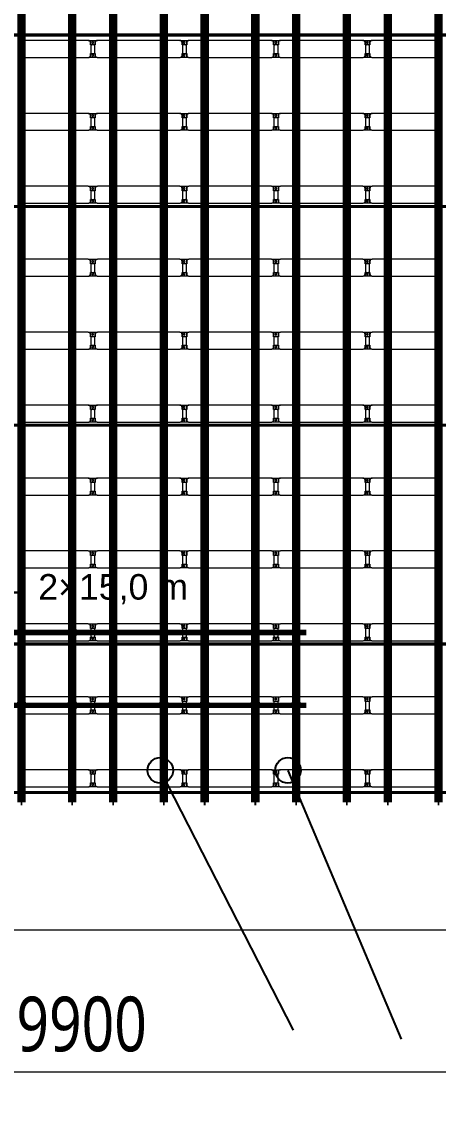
# Model space of a CAD drawing. Header units: millimetres. Extents: x 312848 to 517332, y -142134 to -35114.
# Drawn here: x 380365 to 391795, y -142134 to -112578 of the extents above; entities that cross this region are included whole.
import ezdxf

# ---------------------------------------------------------------- set-up
doc = ezdxf.new("R2010")
doc.units = ezdxf.units.MM
for name, color, linetype, lineweight in [('A-ANNO-DIMS', 211, 'Continuous', 9), ('A-ANNO-DIMS-500', 211, 'Continuous', 9), ('A-GENM', 13, 'Continuous', 9), ('S-BEAM', 12, 'Continuous', 9)]:
    doc.layers.add(name, color=color, linetype=linetype, lineweight=lineweight)
for name, color, linetype in [('GC-BICH NEO', 6, 'Continuous'), ('GC-DAY NEO', 5, 'Continuous'), ('GC-GHI CHU', 2, 'Continuous'), ('GC-HOP 40x60 GIA CUONG', 1, 'Continuous')]:
    doc.layers.add(name, color=color, linetype=linetype)
doc.styles.add('GC_VN', font='arial.ttf')
doc.styles.add('Trebuchet MS', font='trebuc.ttf', dxfattribs={"width": 0.8, "height": 1500})
doc.dimstyles.new('Arc_Length_-_3mm_Trebuchet_MS_3', dxfattribs={"dimscale": 304.8, "dimtxt": 1546.42636, "dimasz": 1.64042, "dimexe": 2.46063, "dimexo": 2.46063, "dimgap": 0.492126, "dimtad": 1, "dimdec": 0, "dimrnd": 10, "dimzin": 0, "dimdsep": 46, "dimtxsty": 'Trebuchet MS', "dimblk1": 'OBLIQUE', "dimblk2": 'OBLIQUE', "dimsah": 1, "dimcen": 0.09, "dimdle": 1.64042, "dimazin": 0, "dimtfac": 1, "dimtdec": 4, "dimtix": 1, "dimtmove": 0, "dimatfit": 3, "dimfxl": 1, "dimtvp": 1, "dimtfill": 1, "dimtolj": 1, "dimtzin": 0, "dimarcsym": 2})

# ---------------------------------------------------------------- blocks, each defined once
blk = doc.blocks.new('Dai phao do pin - DẢI PHAO ĐỠ PIN-67477-KHUNG KẾT CẤU BÈ PIN 3')
at = {"layer": 'A-GENM', "color": 7}
for p, q in [((52030, 242), (52090, 242)), ((52040, 192), (52040, -173)), ((53320, 242), (52090, 242)), ((53320, 242), (53380, 242)), ((53370, -173), (53370, 192)), ((53420, 242), (53480, 242)), ((53430, 192), (53430, -173)), ((53840, 242), (53480, 242)), ((53840, 242), (54022, 242)), ((53900, 118), (53900, 182)), ((53992, 118), (53900, 118)), ((53908, 242), (54090, 242)), ((53908, 118), (53908, 242)), ((53908, 88), (53908, -88)), ((54030, 118), (53938, 118)), ((54022, 242), (54022, 118)), ((54022, -88), (54022, 88)), ((54030, 182), (54030, 118)), ((54440, 242), (54090, 242)), ((54440, 242), (54500, 242)), ((54490, -173), (54490, 192)), ((54540, 242), (54600, 242)), ((54550, 192), (54550, -173)), ((55830, 242), (54600, 242)), ((55830, 242), (55890, 242)), ((55880, -173), (55880, 192)), ((55930, 242), (55990, 242)), ((55940, 192), (55940, -173)), ((56350, 242), (55990, 242)), ((56350, 242), (56532, 242)), ((56410, 118), (56410, 182)), ((56502, 118), (56410, 118)), ((56418, 242), (56600, 242)), ((56418, 118), (56418, 242)), ((56418, 88), (56418, -88)), ((56540, 118), (56448, 118)), ((56532, 242), (56532, 118)), ((56532, -88), (56532, 88)), ((56540, 182), (56540, 118)), ((56950, 242), (56600, 242)), ((56950, 242), (57010, 242)), ((57000, -173), (57000, 192)), ((57050, 242), (57110, 242)), ((57060, 192), (57060, -173)), ((58340, 242), (57110, 242)), ((58340, 242), (58400, 242)), ((58390, -173), (58390, 192)), ((58440, 242), (58500, 242)), ((58450, 192), (58450, -173)), ((58860, 242), (58500, 242)), ((58860, 242), (59042, 242)), ((58920, 118), (58920, 182)), ((59012, 118), (58920, 118)), ((58928, 242), (59110, 242)), ((58928, 118), (58928, 242)), ((58928, 88), (58928, -88)), ((59050, 118), (58958, 118)), ((59042, 242), (59042, 118)), ((59042, -88), (59042, 88)), ((59050, 182), (59050, 118)), ((59460, 242), (59110, 242)), ((59460, 242), (59520, 242)), ((59510, -173), (59510, 192)), ((59560, 242), (59620, 242)), ((59570, 192), (59570, -173)), ((60850, 242), (59620, 242)), ((60850, 242), (60910, 242)), ((60900, -173), (60900, 192)), ((60950, 242), (61010, 242)), ((60960, 192), (60960, -173)), ((61370, 242), (61010, 242)), ((61370, 242), (61552, 242)), ((61430, 118), (61430, 182)), ((61522, 118), (61430, 118)), ((61438, 242), (61620, 242)), ((61438, 118), (61438, 242)), ((61438, 88), (61438, -88)), ((61560, 118), (61468, 118)), ((61552, 242), (61552, 118)), ((61552, -88), (61552, 88)), ((61560, 182), (61560, 118)), ((61970, 242), (61620, 242)), ((61970, 242), (62030, 242)), ((62020, -173), (62020, 192)), ((62070, 242), (62130, 242)), ((62080, 192), (62080, -173)), ((63360, 242), (62130, 242)), ((63360, 242), (63420, 242)), ((63410, -173), (63410, 192)), ((52090, -223), (52030, -223)), ((52090, -223), (53320, -223)), ((53380, -223), (53320, -223)), ((53480, -223), (53420, -223)), ((53480, -223), (53850, -223)), ((54022, -223), (53850, -223)), ((53900, -173), (53900, -118)), ((53900, -118), (53992, -118)), ((53908, -223), (53908, -118)), ((54080, -223), (53908, -223)), ((53938, -118), (54030, -118)), ((54022, -118), (54022, -223)), ((54030, -118), (54030, -173)), ((54080, -223), (54440, -223)), ((54500, -223), (54440, -223)), ((54600, -223), (54540, -223)), ((54600, -223), (55830, -223)), ((55890, -223), (55830, -223)), ((55990, -223), (55930, -223)), ((55990, -223), (56360, -223)), ((56532, -223), (56360, -223)), ((56410, -173), (56410, -118)), ((56410, -118), (56502, -118)), ((56418, -223), (56418, -118)), ((56590, -223), (56418, -223)), ((56448, -118), (56540, -118)), ((56532, -118), (56532, -223)), ((56540, -118), (56540, -173)), ((56590, -223), (56950, -223)), ((57010, -223), (56950, -223)), ((57110, -223), (57050, -223)), ((57110, -223), (58340, -223)), ((58400, -223), (58340, -223)), ((58500, -223), (58440, -223)), ((58500, -223), (58870, -223)), ((59042, -223), (58870, -223)), ((58920, -173), (58920, -118)), ((58920, -118), (59012, -118)), ((58928, -223), (58928, -118)), ((59100, -223), (58928, -223)), ((58958, -118), (59050, -118)), ((59042, -118), (59042, -223)), ((59050, -118), (59050, -173)), ((59100, -223), (59460, -223)), ((59520, -223), (59460, -223)), ((59620, -223), (59560, -223)), ((59620, -223), (60850, -223)), ((60910, -223), (60850, -223)), ((61010, -223), (60950, -223)), ((61010, -223), (61380, -223)), ((61552, -223), (61384, -223)), ((61430, -173), (61430, -118)), ((61430, -118), (61522, -118)), ((61438, -223), (61438, -118)), ((61610, -223), (61438, -223)), ((61468, -118), (61560, -118)), ((61552, -118), (61552, -223)), ((61560, -118), (61560, -173)), ((61610, -223), (61970, -223)), ((62030, -223), (61970, -223)), ((62130, -223), (62070, -223)), ((62130, -223), (63360, -223)), ((63420, -223), (63360, -223))]:
    blk.add_line(p, q, dxfattribs=at)
for centre, radius, start, end in [((52090, 192), 50, 90, 180), ((52090, 192), 50, 105, 180), ((53320, 192), 50, 360, 90), ((53320, 192), 50, 15, 90), ((53480, 192), 50, 90, 180), ((53480, 192), 50, 135, 180), ((53840, 182), 60, 360, 90), ((53840, 182), 60, 360, 30), ((53938, 88), 30, 90, 180), ((53959, 183), 25, 360, 180), ((53959, 183), 25, 180, 360), ((53961, 183), 25, 0, 180), ((53961, 183), 25, 180, 360), ((53992, 88), 30, 360, 90), ((54090, 182), 60, 90, 180), ((54090, 182), 60, 150, 180), ((54440, 192), 50, 0, 90), ((54440, 192), 50, 0, 45), ((54600, 192), 50, 90, 180), ((54600, 192), 50, 105, 180), ((55830, 192), 50, 0, 90), ((55830, 192), 50, 15, 90), ((55990, 192), 50, 90, 180), ((55990, 192), 50, 135, 180), ((56350, 182), 60, 0, 90), ((56350, 182), 60, 0, 30), ((56448, 88), 30, 90, 180), ((56469, 183), 25, 0, 180), ((56469, 183), 25, 180, 0), ((56471, 183), 25, 0, 180), ((56471, 183), 25, 180, 360), ((56502, 88), 30, 360, 90), ((56600, 182), 60, 90, 180), ((56600, 182), 60, 150, 180), ((56950, 192), 50, 0, 90), ((56950, 192), 50, 0, 45), ((57110, 192), 50, 90, 180), ((57110, 192), 50, 105, 180), ((58340, 192), 50, 0, 90), ((58340, 192), 50, 15, 90), ((58500, 192), 50, 90, 180), ((58500, 192), 50, 135, 180), ((58860, 182), 60, 0, 90), ((58860, 182), 60, 0, 30), ((58958, 88), 30, 90, 180), ((58979, 183), 25, 0, 180), ((58979, 183), 25, 180, 360), ((58981, 183), 25, 360, 180), ((58981, 183), 25, 180, 0), ((59012, 88), 30, 0, 90), ((59110, 182), 60, 90, 180), ((59110, 182), 60, 150, 180), ((59460, 192), 50, 0, 90), ((59460, 192), 50, 0, 45), ((59620, 192), 50, 90, 180), ((59620, 192), 50, 105, 180), ((60850, 192), 50, 0, 90), ((60850, 192), 50, 15, 90), ((61010, 192), 50, 90, 180), ((61010, 192), 50, 135, 180), ((61370, 182), 60, 0, 90), ((61370, 182), 60, 0, 30), ((61468, 88), 30, 90, 180), ((61489, 183), 25, 0, 180), ((61489, 183), 25, 180, 360), ((61491, 183), 25, 360, 180), ((61491, 183), 25, 180, 0), ((61522, 88), 30, 360, 90), ((61620, 182), 60, 90, 180), ((61620, 182), 60, 150, 180), ((61970, 192), 50, 360, 90), ((61970, 192), 50, 360, 45), ((62130, 192), 50, 90, 180), ((62130, 192), 50, 105, 180), ((63360, 192), 50, 360, 90), ((63360, 192), 50, 15, 90), ((52090, -173), 50, 180, 270), ((52090, -173), 50, 180, 270), ((53320, -173), 50, 270, 0), ((53320, -173), 50, 285, 0), ((53480, -173), 50, 180, 270), ((53480, -173), 50, 180, 225), ((53850, -173), 50, 270, 0), ((53850, -173), 50, 315, 0), ((53938, -88), 30, 180, 270), ((53959, -162), 25, 360, 180), ((53959, -162), 25, 180, 360), ((53961, -162), 25, 0, 180), ((53961, -162), 25, 180, 360), ((53992, -88), 30, 270, 0), ((54080, -173), 50, 180, 270), ((54080, -173), 50, 180, 225), ((54440, -173), 50, 270, 0), ((54440, -173), 50, 315, 0), ((54600, -173), 50, 180, 270), ((54600, -173), 50, 180, 270), ((55830, -173), 50, 270, 0), ((55830, -173), 50, 285, 0), ((55990, -173), 50, 180, 270), ((55990, -173), 50, 180, 225), ((56360, -173), 50, 270, 0), ((56360, -173), 50, 315, 360), ((56448, -88), 30, 180, 270), ((56469, -162), 25, 360, 180), ((56469, -162), 25, 180, 360), ((56471, -162), 25, 0, 180), ((56471, -162), 25, 180, 360), ((56502, -88), 30, 270, 0), ((56590, -173), 50, 180, 270), ((56590, -173), 50, 180, 225), ((56950, -173), 50, 270, 0), ((56950, -173), 50, 315, 0), ((57110, -173), 50, 180, 270), ((57110, -173), 50, 180, 270), ((58340, -173), 50, 270, 0), ((58340, -173), 50, 285, 0), ((58500, -173), 50, 180, 270), ((58500, -173), 50, 180, 225), ((58870, -173), 50, 270, 0), ((58870, -173), 50, 315, 0), ((58958, -88), 30, 180, 270), ((58979, -162), 25, 0, 180), ((58979, -162), 25, 180, 0), ((58981, -162), 25, 0, 180), ((58981, -162), 25, 180, 360), ((59012, -88), 30, 270, 0), ((59100, -173), 50, 180, 270), ((59100, -173), 50, 180, 225), ((59460, -173), 50, 270, 0), ((59460, -173), 50, 315, 0), ((59620, -173), 50, 180, 270), ((59620, -173), 50, 180, 270), ((60850, -173), 50, 270, 0), ((60850, -173), 50, 285, 0), ((61010, -173), 50, 180, 270), ((61010, -173), 50, 180, 225), ((61380, -173), 50, 270, 0), ((61380, -173), 50, 315, 0), ((61468, -88), 30, 180, 270), ((61489, -162), 25, 0, 180), ((61489, -162), 25, 180, 360), ((61491, -162), 25, 360, 180), ((61491, -162), 25, 180, 360), ((61522, -88), 30, 270, 0), ((61610, -173), 50, 180, 270), ((61610, -173), 50, 180, 225), ((61970, -173), 50, 270, 0), ((61970, -173), 50, 315, 0), ((62130, -173), 50, 180, 270), ((62130, -173), 50, 180, 270), ((63360, -173), 50, 270, 0), ((63360, -173), 50, 285, 0)]:
    blk.add_arc(centre, radius, start, end, dxfattribs=at)
blk = doc.blocks.new('Dai phao do pin - DẢI PHAO ĐỠ PIN-V1-KHUNG KẾT CẤU BÈ PIN 3')
at = {"layer": 'A-GENM', "color": 7}
for p, q in [((52030, 242), (52090, 242)), ((52040, 192), (52040, -173)), ((53320, 242), (52090, 242)), ((53320, 242), (53380, 242)), ((53370, -173), (53370, 192)), ((53420, 242), (53480, 242)), ((53430, 192), (53430, -173)), ((53840, 242), (53480, 242)), ((53840, 242), (54022, 242)), ((53900, 118), (53900, 182)), ((53992, 118), (53900, 118)), ((53908, 242), (54090, 242)), ((53908, 118), (53908, 242)), ((53908, 88), (53908, -88)), ((54030, 118), (53938, 118)), ((54022, 242), (54022, 118)), ((54022, -88), (54022, 88)), ((54030, 182), (54030, 118)), ((54440, 242), (54090, 242)), ((54440, 242), (54500, 242)), ((54490, -173), (54490, 192)), ((54540, 242), (54600, 242)), ((54550, 192), (54550, -173)), ((55830, 242), (54600, 242)), ((55830, 242), (55890, 242)), ((55880, -173), (55880, 192)), ((55930, 242), (55990, 242)), ((55940, 192), (55940, -173)), ((56350, 242), (55990, 242)), ((56350, 242), (56532, 242)), ((56410, 118), (56410, 182)), ((56502, 118), (56410, 118)), ((56418, 242), (56600, 242)), ((56418, 118), (56418, 242)), ((56418, 88), (56418, -88)), ((56540, 118), (56448, 118)), ((56532, 242), (56532, 118)), ((56532, -88), (56532, 88)), ((56540, 182), (56540, 118)), ((56950, 242), (56600, 242)), ((56950, 242), (57010, 242)), ((57000, -173), (57000, 192)), ((57050, 242), (57110, 242)), ((57060, 192), (57060, -173)), ((58340, 242), (57110, 242)), ((58340, 242), (58400, 242)), ((58390, -173), (58390, 192)), ((58440, 242), (58500, 242)), ((58450, 192), (58450, -173)), ((58860, 242), (58500, 242)), ((58860, 242), (59042, 242)), ((58920, 118), (58920, 182)), ((59012, 118), (58920, 118)), ((58928, 242), (59110, 242)), ((58928, 118), (58928, 242)), ((58928, 88), (58928, -88)), ((59050, 118), (58958, 118)), ((59042, 242), (59042, 118)), ((59042, -88), (59042, 88)), ((59050, 182), (59050, 118)), ((59460, 242), (59110, 242)), ((59460, 242), (59520, 242)), ((59510, -173), (59510, 192)), ((59560, 242), (59620, 242)), ((59570, 192), (59570, -173)), ((60850, 242), (59620, 242)), ((60850, 242), (60908, 242)), ((60900, -173), (60900, 192)), ((60950, 242), (61010, 242)), ((60960, 192), (60960, -173)), ((61370, 242), (61010, 242)), ((61370, 242), (61552, 242)), ((61430, 118), (61430, 182)), ((61522, 118), (61430, 118)), ((61438, 242), (61620, 242)), ((61438, 118), (61438, 242)), ((61438, 88), (61438, -88)), ((61560, 118), (61468, 118)), ((61552, 242), (61552, 118)), ((61552, -88), (61552, 88)), ((61560, 182), (61560, 118)), ((61970, 242), (61620, 242)), ((61970, 242), (62030, 242)), ((62020, -173), (62020, 192)), ((62070, 242), (62130, 242)), ((62080, 192), (62080, -173)), ((63360, 242), (62130, 242)), ((63360, 242), (63420, 242)), ((63410, -173), (63410, 192)), ((52090, -223), (52030, -223)), ((52090, -223), (53320, -223)), ((53380, -223), (53320, -223)), ((53480, -223), (53420, -223)), ((53480, -223), (53850, -223)), ((54022, -223), (53850, -223)), ((53900, -173), (53900, -118)), ((53900, -118), (53992, -118)), ((53908, -223), (53908, -118)), ((54080, -223), (53908, -223)), ((53938, -118), (54030, -118)), ((54022, -118), (54022, -223)), ((54030, -118), (54030, -173)), ((54080, -223), (54440, -223)), ((54500, -223), (54440, -223)), ((54600, -223), (54540, -223)), ((54600, -223), (55830, -223)), ((55890, -223), (55830, -223)), ((55990, -223), (55930, -223)), ((55990, -223), (56360, -223)), ((56532, -223), (56360, -223)), ((56410, -173), (56410, -118)), ((56410, -118), (56502, -118)), ((56418, -223), (56418, -118)), ((56590, -223), (56418, -223)), ((56448, -118), (56540, -118)), ((56532, -118), (56532, -223)), ((56540, -118), (56540, -173)), ((56590, -223), (56950, -223)), ((57010, -223), (56950, -223)), ((57110, -223), (57050, -223)), ((57110, -223), (58340, -223)), ((58400, -223), (58340, -223)), ((58500, -223), (58440, -223)), ((58500, -223), (58870, -223)), ((59042, -223), (58870, -223)), ((58920, -173), (58920, -118)), ((58920, -118), (59012, -118)), ((58928, -223), (58928, -118)), ((59100, -223), (58928, -223)), ((58958, -118), (59050, -118)), ((59042, -118), (59042, -223)), ((59050, -118), (59050, -173)), ((59100, -223), (59460, -223)), ((59520, -223), (59460, -223)), ((59620, -223), (59560, -223)), ((59620, -223), (60850, -223)), ((60908, -223), (60850, -223)), ((61010, -223), (60950, -223)), ((61010, -223), (61380, -223)), ((61552, -223), (61384, -223)), ((61430, -173), (61430, -118)), ((61430, -118), (61522, -118)), ((61438, -223), (61438, -118)), ((61610, -223), (61438, -223)), ((61468, -118), (61560, -118)), ((61552, -118), (61552, -223)), ((61560, -118), (61560, -173)), ((61610, -223), (61970, -223)), ((62030, -223), (61970, -223)), ((62130, -223), (62070, -223)), ((62130, -223), (63360, -223)), ((63420, -223), (63360, -223))]:
    blk.add_line(p, q, dxfattribs=at)
for centre, radius, start, end in [((52090, 192), 50, 90, 180), ((52090, 192), 50, 105, 180), ((53320, 192), 50, 360, 90), ((53320, 192), 50, 15, 90), ((53480, 192), 50, 90, 180), ((53480, 192), 50, 135, 180), ((53840, 182), 60, 360, 90), ((53840, 182), 60, 360, 30), ((53938, 88), 30, 90, 180), ((53959, 183), 25, 360, 180), ((53959, 183), 25, 180, 360), ((53961, 183), 25, 0, 180), ((53961, 183), 25, 180, 360), ((53992, 88), 30, 360, 90), ((54090, 182), 60, 90, 180), ((54090, 182), 60, 150, 180), ((54440, 192), 50, 0, 90), ((54440, 192), 50, 0, 45), ((54600, 192), 50, 90, 180), ((54600, 192), 50, 105, 180), ((55830, 192), 50, 0, 90), ((55830, 192), 50, 15, 90), ((55990, 192), 50, 90, 180), ((55990, 192), 50, 135, 180), ((56350, 182), 60, 0, 90), ((56350, 182), 60, 0, 30), ((56448, 88), 30, 90, 180), ((56469, 183), 25, 0, 180), ((56469, 183), 25, 180, 0), ((56471, 183), 25, 0, 180), ((56471, 183), 25, 180, 360), ((56502, 88), 30, 360, 90), ((56600, 182), 60, 90, 180), ((56600, 182), 60, 150, 180), ((56950, 192), 50, 0, 90), ((56950, 192), 50, 0, 45), ((57110, 192), 50, 90, 180), ((57110, 192), 50, 105, 180), ((58340, 192), 50, 0, 90), ((58340, 192), 50, 15, 90), ((58500, 192), 50, 90, 180), ((58500, 192), 50, 135, 180), ((58860, 182), 60, 0, 90), ((58860, 182), 60, 0, 30), ((58958, 88), 30, 90, 180), ((58979, 183), 25, 0, 180), ((58979, 183), 25, 180, 360), ((58981, 183), 25, 360, 180), ((58981, 183), 25, 180, 0), ((59012, 88), 30, 0, 90), ((59110, 182), 60, 90, 180), ((59110, 182), 60, 150, 180), ((59460, 192), 50, 0, 90), ((59460, 192), 50, 0, 45), ((59620, 192), 50, 90, 180), ((59620, 192), 50, 105, 180), ((60850, 192), 50, 0, 90), ((60850, 192), 50, 15, 90), ((61010, 192), 50, 90, 180), ((61010, 192), 50, 135, 180), ((61370, 182), 60, 0, 90), ((61370, 182), 60, 0, 30), ((61468, 88), 30, 90, 180), ((61489, 183), 25, 0, 180), ((61489, 183), 25, 180, 360), ((61491, 183), 25, 360, 180), ((61491, 183), 25, 180, 0), ((61522, 88), 30, 360, 90), ((61620, 182), 60, 90, 180), ((61620, 182), 60, 150, 180), ((61970, 192), 50, 360, 90), ((61970, 192), 50, 360, 45), ((62130, 192), 50, 90, 180), ((62130, 192), 50, 105, 180), ((63360, 192), 50, 360, 90), ((63360, 192), 50, 15, 90), ((52090, -173), 50, 180, 270), ((52090, -173), 50, 180, 270), ((53320, -173), 50, 270, 0), ((53320, -173), 50, 285, 0), ((53480, -173), 50, 180, 270), ((53480, -173), 50, 180, 225), ((53850, -173), 50, 270, 0), ((53850, -173), 50, 315, 0), ((53938, -88), 30, 180, 270), ((53959, -162), 25, 360, 180), ((53959, -162), 25, 180, 360), ((53961, -162), 25, 0, 180), ((53961, -162), 25, 180, 360), ((53992, -88), 30, 270, 0), ((54080, -173), 50, 180, 270), ((54080, -173), 50, 180, 225), ((54440, -173), 50, 270, 0), ((54440, -173), 50, 315, 0), ((54600, -173), 50, 180, 270), ((54600, -173), 50, 180, 270), ((55830, -173), 50, 270, 0), ((55830, -173), 50, 285, 0), ((55990, -173), 50, 180, 270), ((55990, -173), 50, 180, 225), ((56360, -173), 50, 270, 0), ((56360, -173), 50, 315, 360), ((56448, -88), 30, 180, 270), ((56469, -162), 25, 360, 180), ((56469, -162), 25, 180, 360), ((56471, -162), 25, 0, 180), ((56471, -162), 25, 180, 360), ((56502, -88), 30, 270, 0), ((56590, -173), 50, 180, 270), ((56590, -173), 50, 180, 225), ((56950, -173), 50, 270, 0), ((56950, -173), 50, 315, 0), ((57110, -173), 50, 180, 270), ((57110, -173), 50, 180, 270), ((58340, -173), 50, 270, 0), ((58340, -173), 50, 285, 0), ((58500, -173), 50, 180, 270), ((58500, -173), 50, 180, 225), ((58870, -173), 50, 270, 0), ((58870, -173), 50, 315, 0), ((58958, -88), 30, 180, 270), ((58979, -162), 25, 0, 180), ((58979, -162), 25, 180, 0), ((58981, -162), 25, 0, 180), ((58981, -162), 25, 180, 360), ((59012, -88), 30, 270, 0), ((59100, -173), 50, 180, 270), ((59100, -173), 50, 180, 225), ((59460, -173), 50, 270, 0), ((59460, -173), 50, 315, 0), ((59620, -173), 50, 180, 270), ((59620, -173), 50, 180, 270), ((60850, -173), 50, 270, 0), ((60850, -173), 50, 285, 0), ((61010, -173), 50, 180, 270), ((61010, -173), 50, 180, 225), ((61380, -173), 50, 270, 0), ((61380, -173), 50, 315, 0), ((61468, -88), 30, 180, 270), ((61489, -162), 25, 0, 180), ((61489, -162), 25, 180, 360), ((61491, -162), 25, 360, 180), ((61491, -162), 25, 180, 360), ((61522, -88), 30, 270, 0), ((61610, -173), 50, 180, 270), ((61610, -173), 50, 180, 225), ((61970, -173), 50, 270, 0), ((61970, -173), 50, 315, 0), ((62130, -173), 50, 180, 270), ((62130, -173), 50, 180, 270), ((63360, -173), 50, 270, 0), ((63360, -173), 50, 285, 0)]:
    blk.add_arc(centre, radius, start, end, dxfattribs=at)
blk = doc.blocks.new('Dai phao do pin - DẢI PHAO ĐỠ PIN-V2-KHUNG KẾT CẤU BÈ PIN 3')
at = {"layer": 'A-GENM', "color": 7}
for p, q in [((52030, 242), (52090, 242)), ((52040, 192), (52040, -173)), ((53320, 242), (52090, 242)), ((53320, 242), (53380, 242)), ((53370, -173), (53370, 192)), ((53420, 242), (53480, 242)), ((53430, 192), (53430, -173)), ((53840, 242), (53480, 242)), ((53840, 242), (54022, 242)), ((53900, 118), (53900, 182)), ((53992, 118), (53900, 118)), ((53908, 242), (54090, 242)), ((53908, 118), (53908, 242)), ((53908, 88), (53908, -88)), ((54030, 118), (53938, 118)), ((54022, 242), (54022, 118)), ((54022, -88), (54022, 88)), ((54030, 182), (54030, 118)), ((54440, 242), (54090, 242)), ((54440, 242), (54500, 242)), ((54490, -173), (54490, 192)), ((54540, 242), (54600, 242)), ((54550, 192), (54550, -173)), ((55830, 242), (54600, 242)), ((55830, 242), (55890, 242)), ((55880, -173), (55880, 192)), ((55930, 242), (55990, 242)), ((55940, 192), (55940, -173)), ((56350, 242), (55990, 242)), ((56350, 242), (56532, 242)), ((56410, 118), (56410, 182)), ((56502, 118), (56410, 118)), ((56418, 242), (56600, 242)), ((56418, 118), (56418, 242)), ((56418, 88), (56418, -88)), ((56540, 118), (56448, 118)), ((56532, 242), (56532, 118)), ((56532, -88), (56532, 88)), ((56540, 182), (56540, 118)), ((56950, 242), (56600, 242)), ((56950, 242), (57010, 242)), ((57000, -173), (57000, 192)), ((57050, 242), (57110, 242)), ((57060, 192), (57060, -173)), ((58340, 242), (57110, 242)), ((58340, 242), (58400, 242)), ((58390, -173), (58390, 192)), ((58440, 242), (58500, 242)), ((58450, 192), (58450, -173)), ((58860, 242), (58500, 242)), ((58860, 242), (59042, 242)), ((58920, 118), (58920, 182)), ((59012, 118), (58920, 118)), ((58928, 242), (59110, 242)), ((58928, 118), (58928, 242)), ((58928, 88), (58928, -88)), ((59050, 118), (58958, 118)), ((59042, 242), (59042, 118)), ((59042, -88), (59042, 88)), ((59050, 182), (59050, 118)), ((59460, 242), (59110, 242)), ((59460, 242), (59520, 242)), ((59510, -173), (59510, 192)), ((59560, 242), (59620, 242)), ((59570, 192), (59570, -173)), ((60850, 242), (59620, 242)), ((60850, 242), (60910, 242)), ((60900, -173), (60900, 192)), ((60950, 242), (61010, 242)), ((60960, 192), (60960, -173)), ((61370, 242), (61010, 242)), ((61370, 242), (61552, 242)), ((61430, 118), (61430, 182)), ((61522, 118), (61430, 118)), ((61438, 242), (61620, 242)), ((61438, 118), (61438, 242)), ((61438, 88), (61438, -88)), ((61560, 118), (61468, 118)), ((61552, 242), (61552, 118)), ((61552, -88), (61552, 88)), ((61560, 182), (61560, 118)), ((61970, 242), (61620, 242)), ((61970, 242), (62030, 242)), ((62020, -173), (62020, 192)), ((62070, 242), (62130, 242)), ((62080, 192), (62080, -173)), ((63360, 242), (62130, 242)), ((63360, 242), (63420, 242)), ((63410, -173), (63410, 192)), ((52090, -223), (52030, -223)), ((52090, -223), (53320, -223)), ((53380, -223), (53320, -223)), ((53480, -223), (53420, -223)), ((53480, -223), (53850, -223)), ((54022, -223), (53850, -223)), ((53900, -173), (53900, -118)), ((53900, -118), (53992, -118)), ((53908, -223), (53908, -118)), ((54080, -223), (53908, -223)), ((53938, -118), (54030, -118)), ((54022, -118), (54022, -223)), ((54030, -118), (54030, -173)), ((54080, -223), (54440, -223)), ((54500, -223), (54440, -223)), ((54600, -223), (54540, -223)), ((54600, -223), (55830, -223)), ((55890, -223), (55830, -223)), ((55990, -223), (55930, -223)), ((55990, -223), (56360, -223)), ((56532, -223), (56360, -223)), ((56410, -173), (56410, -118)), ((56410, -118), (56502, -118)), ((56418, -223), (56418, -118)), ((56590, -223), (56418, -223)), ((56448, -118), (56540, -118)), ((56532, -118), (56532, -223)), ((56540, -118), (56540, -173)), ((56590, -223), (56950, -223)), ((57010, -223), (56950, -223)), ((57110, -223), (57050, -223)), ((57110, -223), (58340, -223)), ((58400, -223), (58340, -223)), ((58500, -223), (58440, -223)), ((58500, -223), (58870, -223)), ((59042, -223), (58870, -223)), ((58920, -173), (58920, -118)), ((58920, -118), (59012, -118)), ((58928, -223), (58928, -118)), ((59100, -223), (58928, -223)), ((58958, -118), (59050, -118)), ((59042, -118), (59042, -223)), ((59050, -118), (59050, -173)), ((59100, -223), (59460, -223)), ((59520, -223), (59460, -223)), ((59620, -223), (59560, -223)), ((59620, -223), (60850, -223)), ((60910, -223), (60850, -223)), ((61010, -223), (60950, -223)), ((61010, -223), (61380, -223)), ((61552, -223), (61384, -223)), ((61430, -173), (61430, -118)), ((61430, -118), (61522, -118)), ((61438, -223), (61438, -118)), ((61610, -223), (61438, -223)), ((61468, -118), (61560, -118)), ((61552, -118), (61552, -223)), ((61560, -118), (61560, -173)), ((61610, -223), (61970, -223)), ((62030, -223), (61970, -223)), ((62130, -223), (62070, -223)), ((62130, -223), (63360, -223)), ((63420, -223), (63360, -223))]:
    blk.add_line(p, q, dxfattribs=at)
for centre, radius, start, end in [((52090, 192), 50, 90, 180), ((52090, 192), 50, 105, 180), ((53320, 192), 50, 360, 90), ((53320, 192), 50, 15, 90), ((53480, 192), 50, 90, 180), ((53480, 192), 50, 135, 180), ((53840, 182), 60, 360, 90), ((53840, 182), 60, 360, 28.8526), ((53938, 88), 30, 90, 180), ((53959, 183), 25, 360, 180), ((53959, 183), 25, 180, 360), ((53961, 183), 25, 0, 180), ((53961, 183), 25, 180, 360), ((53992, 88), 30, 360, 90), ((54090, 182), 60, 90, 180), ((54090, 182), 60, 151.1474, 180), ((54440, 192), 50, 0, 90), ((54440, 192), 50, 0, 45), ((54600, 192), 50, 90, 180), ((54600, 192), 50, 105, 180), ((55830, 192), 50, 0, 90), ((55830, 192), 50, 15, 90), ((55990, 192), 50, 90, 180), ((55990, 192), 50, 135, 180), ((56350, 182), 60, 0, 90), ((56350, 182), 60, 0, 28.8526), ((56448, 88), 30, 90, 180), ((56469, 183), 25, 0, 180), ((56469, 183), 25, 180, 0), ((56471, 183), 25, 0, 180), ((56471, 183), 25, 180, 360), ((56502, 88), 30, 360, 90), ((56600, 182), 60, 90, 180), ((56600, 182), 60, 151.1474, 180), ((56950, 192), 50, 0, 90), ((56950, 192), 50, 0, 45), ((57110, 192), 50, 90, 180), ((57110, 192), 50, 105, 180), ((58340, 192), 50, 0, 90), ((58340, 192), 50, 15, 90), ((58500, 192), 50, 90, 180), ((58500, 192), 50, 135, 180), ((58860, 182), 60, 0, 90), ((58860, 182), 60, 0, 28.8526), ((58958, 88), 30, 90, 180), ((58979, 183), 25, 0, 180), ((58979, 183), 25, 180, 360), ((58981, 183), 25, 360, 180), ((58981, 183), 25, 180, 0), ((59012, 88), 30, 0, 90), ((59110, 182), 60, 90, 180), ((59110, 182), 60, 151.1474, 180), ((59460, 192), 50, 0, 90), ((59460, 192), 50, 0, 45), ((59620, 192), 50, 90, 180), ((59620, 192), 50, 105, 180), ((60850, 192), 50, 0, 90), ((60850, 192), 50, 15, 90), ((61010, 192), 50, 90, 180), ((61010, 192), 50, 135, 180), ((61370, 182), 60, 0, 90), ((61370, 182), 60, 0, 28.8526), ((61468, 88), 30, 90, 180), ((61489, 183), 25, 0, 180), ((61489, 183), 25, 180, 360), ((61491, 183), 25, 360, 180), ((61491, 183), 25, 180, 0), ((61522, 88), 30, 360, 90), ((61620, 182), 60, 90, 180), ((61620, 182), 60, 151.1474, 180), ((61970, 192), 50, 360, 90), ((61970, 192), 50, 360, 45), ((62130, 192), 50, 90, 180), ((62130, 192), 50, 105, 180), ((63360, 192), 50, 360, 90), ((63360, 192), 50, 15, 90), ((52090, -173), 50, 180, 270), ((52090, -173), 50, 180, 270), ((53320, -173), 50, 270, 0), ((53320, -173), 50, 285, 0), ((53480, -173), 50, 180, 270), ((53480, -173), 50, 180, 225), ((53850, -173), 50, 270, 0), ((53850, -173), 50, 315, 0), ((53938, -88), 30, 180, 270), ((53959, -162), 25, 360, 180), ((53959, -162), 25, 180, 360), ((53961, -162), 25, 0, 180), ((53961, -162), 25, 180, 360), ((53992, -88), 30, 270, 0), ((54080, -173), 50, 180, 270), ((54080, -173), 50, 180, 225), ((54440, -173), 50, 270, 0), ((54440, -173), 50, 315, 0), ((54600, -173), 50, 180, 270), ((54600, -173), 50, 180, 270), ((55830, -173), 50, 270, 0), ((55830, -173), 50, 285, 0), ((55990, -173), 50, 180, 270), ((55990, -173), 50, 180, 225), ((56360, -173), 50, 270, 0), ((56360, -173), 50, 315, 360), ((56448, -88), 30, 180, 270), ((56469, -162), 25, 360, 180), ((56469, -162), 25, 180, 360), ((56471, -162), 25, 0, 180), ((56471, -162), 25, 180, 360), ((56502, -88), 30, 270, 0), ((56590, -173), 50, 180, 270), ((56590, -173), 50, 180, 225), ((56950, -173), 50, 270, 0), ((56950, -173), 50, 315, 0), ((57110, -173), 50, 180, 270), ((57110, -173), 50, 180, 270), ((58340, -173), 50, 270, 0), ((58340, -173), 50, 285, 0), ((58500, -173), 50, 180, 270), ((58500, -173), 50, 180, 225), ((58870, -173), 50, 270, 0), ((58870, -173), 50, 315, 0), ((58958, -88), 30, 180, 270), ((58979, -162), 25, 0, 180), ((58979, -162), 25, 180, 0), ((58981, -162), 25, 0, 180), ((58981, -162), 25, 180, 360), ((59012, -88), 30, 270, 0), ((59100, -173), 50, 180, 270), ((59100, -173), 50, 180, 225), ((59460, -173), 50, 270, 0), ((59460, -173), 50, 315, 0), ((59620, -173), 50, 180, 270), ((59620, -173), 50, 180, 270), ((60850, -173), 50, 270, 0), ((60850, -173), 50, 285, 0), ((61010, -173), 50, 180, 270), ((61010, -173), 50, 180, 225), ((61380, -173), 50, 270, 0), ((61380, -173), 50, 315, 0), ((61468, -88), 30, 180, 270), ((61489, -162), 25, 0, 180), ((61489, -162), 25, 180, 360), ((61491, -162), 25, 360, 180), ((61491, -162), 25, 180, 360), ((61522, -88), 30, 270, 0), ((61610, -173), 50, 180, 270), ((61610, -173), 50, 180, 225), ((61970, -173), 50, 270, 0), ((61970, -173), 50, 315, 0), ((62130, -173), 50, 180, 270), ((62130, -173), 50, 180, 270), ((63360, -173), 50, 270, 0), ((63360, -173), 50, 285, 0)]:
    blk.add_arc(centre, radius, start, end, dxfattribs=at)
blk = doc.blocks.new('Dai phao do pin - DẢI PHAO ĐỠ PIN-V3-KHUNG KẾT CẤU BÈ PIN 3')
at = {"layer": 'A-GENM', "color": 7}
for p, q in [((52030, 242), (52090, 242)), ((52040, 192), (52040, -173)), ((53320, 242), (52090, 242)), ((53320, 242), (53380, 242)), ((53370, -173), (53370, 192)), ((53420, 242), (53480, 242)), ((53430, 192), (53430, -173)), ((53840, 242), (53480, 242)), ((53840, 242), (54022, 242)), ((53900, 118), (53900, 182)), ((53992, 118), (53900, 118)), ((53908, 242), (54090, 242)), ((53908, 118), (53908, 242)), ((53908, 88), (53908, -88)), ((54030, 118), (53938, 118)), ((54022, 242), (54022, 118)), ((54022, -88), (54022, 88)), ((54030, 182), (54030, 118)), ((54440, 242), (54090, 242)), ((54440, 242), (54500, 242)), ((54490, -173), (54490, 192)), ((54540, 242), (54600, 242)), ((54550, 192), (54550, -173)), ((55830, 242), (54600, 242)), ((55830, 242), (55890, 242)), ((55880, -173), (55880, 192)), ((55930, 242), (55990, 242)), ((55940, 192), (55940, -173)), ((56350, 242), (55990, 242)), ((56350, 242), (56532, 242)), ((56410, 118), (56410, 182)), ((56502, 118), (56410, 118)), ((56418, 242), (56600, 242)), ((56418, 118), (56418, 242)), ((56418, 88), (56418, -88)), ((56540, 118), (56448, 118)), ((56532, 242), (56532, 118)), ((56532, -88), (56532, 88)), ((56540, 182), (56540, 118)), ((56950, 242), (56600, 242)), ((56950, 242), (57010, 242)), ((57000, -173), (57000, 192)), ((57050, 242), (57110, 242)), ((57060, 192), (57060, -173)), ((58340, 242), (57110, 242)), ((58340, 242), (58400, 242)), ((58390, -173), (58390, 192)), ((58440, 242), (58500, 242)), ((58450, 192), (58450, -173)), ((58860, 242), (58500, 242)), ((58860, 242), (59042, 242)), ((58920, 118), (58920, 182)), ((59012, 118), (58920, 118)), ((58928, 242), (59110, 242)), ((58928, 118), (58928, 242)), ((58928, 88), (58928, -88)), ((59050, 118), (58958, 118)), ((59042, 242), (59042, 118)), ((59042, -88), (59042, 88)), ((59050, 182), (59050, 118)), ((59460, 242), (59110, 242)), ((59460, 242), (59520, 242)), ((59510, -173), (59510, 192)), ((59560, 242), (59620, 242)), ((59570, 192), (59570, -173)), ((60850, 242), (59620, 242)), ((60850, 242), (60908, 242)), ((60900, -173), (60900, 192)), ((60950, 242), (61010, 242)), ((60960, 192), (60960, -173)), ((61370, 242), (61010, 242)), ((61370, 242), (61552, 242)), ((61430, 118), (61430, 182)), ((61522, 118), (61430, 118)), ((61438, 242), (61620, 242)), ((61438, 118), (61438, 242)), ((61438, 88), (61438, -88)), ((61560, 118), (61468, 118)), ((61552, 242), (61552, 118)), ((61552, -88), (61552, 88)), ((61560, 182), (61560, 118)), ((61970, 242), (61620, 242)), ((61970, 242), (62030, 242)), ((62020, -173), (62020, 192)), ((62070, 242), (62130, 242)), ((62080, 192), (62080, -173)), ((63360, 242), (62130, 242)), ((63360, 242), (63420, 242)), ((63410, -173), (63410, 192)), ((52090, -223), (52030, -223)), ((52090, -223), (53320, -223)), ((53380, -223), (53320, -223)), ((53480, -223), (53420, -223)), ((53480, -223), (53850, -223)), ((54022, -223), (53850, -223)), ((53900, -173), (53900, -118)), ((53900, -118), (53992, -118)), ((53908, -223), (53908, -118)), ((54080, -223), (53908, -223)), ((53938, -118), (54030, -118)), ((54022, -118), (54022, -223)), ((54030, -118), (54030, -173)), ((54080, -223), (54440, -223)), ((54500, -223), (54440, -223)), ((54600, -223), (54540, -223)), ((54600, -223), (55830, -223)), ((55890, -223), (55830, -223)), ((55990, -223), (55930, -223)), ((55990, -223), (56360, -223)), ((56532, -223), (56360, -223)), ((56410, -173), (56410, -118)), ((56410, -118), (56502, -118)), ((56418, -223), (56418, -118)), ((56590, -223), (56418, -223)), ((56448, -118), (56540, -118)), ((56532, -118), (56532, -223)), ((56540, -118), (56540, -173)), ((56590, -223), (56950, -223)), ((57010, -223), (56950, -223)), ((57110, -223), (57050, -223)), ((57110, -223), (58340, -223)), ((58400, -223), (58340, -223)), ((58500, -223), (58440, -223)), ((58500, -223), (58870, -223)), ((59042, -223), (58870, -223)), ((58920, -173), (58920, -118)), ((58920, -118), (59012, -118)), ((58928, -223), (58928, -118)), ((59100, -223), (58928, -223)), ((58958, -118), (59050, -118)), ((59042, -118), (59042, -223)), ((59050, -118), (59050, -173)), ((59100, -223), (59460, -223)), ((59520, -223), (59460, -223)), ((59620, -223), (59560, -223)), ((59620, -223), (60850, -223)), ((60910, -223), (60850, -223)), ((61010, -223), (60950, -223)), ((61010, -223), (61380, -223)), ((61552, -223), (61384, -223)), ((61430, -173), (61430, -118)), ((61430, -118), (61522, -118)), ((61438, -223), (61438, -118)), ((61610, -223), (61438, -223)), ((61468, -118), (61560, -118)), ((61552, -118), (61552, -223)), ((61560, -118), (61560, -173)), ((61610, -223), (61970, -223)), ((62030, -223), (61970, -223)), ((62130, -223), (62070, -223)), ((62130, -223), (63360, -223)), ((63420, -223), (63360, -223))]:
    blk.add_line(p, q, dxfattribs=at)
for centre, radius, start, end in [((52090, 192), 50, 90, 180), ((52090, 192), 50, 105, 180), ((53320, 192), 50, 360, 90), ((53320, 192), 50, 15, 90), ((53480, 192), 50, 90, 180), ((53480, 192), 50, 135, 180), ((53840, 182), 60, 360, 90), ((53840, 182), 60, 360, 30), ((53938, 88), 30, 90, 180), ((53959, 183), 25, 360, 180), ((53959, 183), 25, 180, 360), ((53961, 183), 25, 0, 180), ((53961, 183), 25, 180, 360), ((53992, 88), 30, 360, 90), ((54090, 182), 60, 90, 180), ((54090, 182), 60, 150, 180), ((54440, 192), 50, 0, 90), ((54440, 192), 50, 0, 45), ((54600, 192), 50, 90, 180), ((54600, 192), 50, 105, 180), ((55830, 192), 50, 0, 90), ((55830, 192), 50, 15, 90), ((55990, 192), 50, 90, 180), ((55990, 192), 50, 135, 180), ((56350, 182), 60, 0, 90), ((56350, 182), 60, 0, 30), ((56448, 88), 30, 90, 180), ((56469, 183), 25, 0, 180), ((56469, 183), 25, 180, 0), ((56471, 183), 25, 0, 180), ((56471, 183), 25, 180, 360), ((56502, 88), 30, 360, 90), ((56600, 182), 60, 90, 180), ((56600, 182), 60, 150, 180), ((56950, 192), 50, 0, 90), ((56950, 192), 50, 0, 45), ((57110, 192), 50, 90, 180), ((57110, 192), 50, 105, 180), ((58340, 192), 50, 0, 90), ((58340, 192), 50, 15, 90), ((58500, 192), 50, 90, 180), ((58500, 192), 50, 135, 180), ((58860, 182), 60, 0, 90), ((58860, 182), 60, 0, 30), ((58958, 88), 30, 90, 180), ((58979, 183), 25, 0, 180), ((58979, 183), 25, 180, 360), ((58981, 183), 25, 360, 180), ((58981, 183), 25, 180, 0), ((59012, 88), 30, 0, 90), ((59110, 182), 60, 90, 180), ((59110, 182), 60, 150, 180), ((59460, 192), 50, 0, 90), ((59460, 192), 50, 0, 45), ((59620, 192), 50, 90, 180), ((59620, 192), 50, 105, 180), ((60850, 192), 50, 0, 90), ((60850, 192), 50, 15, 90), ((61010, 192), 50, 90, 180), ((61010, 192), 50, 135, 180), ((61370, 182), 60, 0, 90), ((61370, 182), 60, 0, 30), ((61468, 88), 30, 90, 180), ((61489, 183), 25, 0, 180), ((61489, 183), 25, 180, 360), ((61491, 183), 25, 360, 180), ((61491, 183), 25, 180, 0), ((61522, 88), 30, 360, 90), ((61620, 182), 60, 90, 180), ((61620, 182), 60, 150, 180), ((61970, 192), 50, 360, 90), ((61970, 192), 50, 360, 45), ((62130, 192), 50, 90, 180), ((62130, 192), 50, 105, 180), ((63360, 192), 50, 360, 90), ((63360, 192), 50, 15, 90), ((52090, -173), 50, 180, 270), ((52090, -173), 50, 180, 270), ((53320, -173), 50, 270, 0), ((53320, -173), 50, 285, 0), ((53480, -173), 50, 180, 270), ((53480, -173), 50, 180, 225), ((53850, -173), 50, 270, 0), ((53850, -173), 50, 315, 0), ((53938, -88), 30, 180, 270), ((53959, -162), 25, 360, 180), ((53959, -162), 25, 180, 360), ((53961, -162), 25, 0, 180), ((53961, -162), 25, 180, 360), ((53992, -88), 30, 270, 0), ((54080, -173), 50, 180, 270), ((54080, -173), 50, 180, 225), ((54440, -173), 50, 270, 0), ((54440, -173), 50, 315, 0), ((54600, -173), 50, 180, 270), ((54600, -173), 50, 180, 270), ((55830, -173), 50, 270, 0), ((55830, -173), 50, 285, 0), ((55990, -173), 50, 180, 270), ((55990, -173), 50, 180, 225), ((56360, -173), 50, 270, 0), ((56360, -173), 50, 315, 360), ((56448, -88), 30, 180, 270), ((56469, -162), 25, 360, 180), ((56469, -162), 25, 180, 360), ((56471, -162), 25, 0, 180), ((56471, -162), 25, 180, 360), ((56502, -88), 30, 270, 0), ((56590, -173), 50, 180, 270), ((56590, -173), 50, 180, 225), ((56950, -173), 50, 270, 0), ((56950, -173), 50, 315, 0), ((57110, -173), 50, 180, 270), ((57110, -173), 50, 180, 270), ((58340, -173), 50, 270, 0), ((58340, -173), 50, 285, 0), ((58500, -173), 50, 180, 270), ((58500, -173), 50, 180, 225), ((58870, -173), 50, 270, 0), ((58870, -173), 50, 315, 0), ((58958, -88), 30, 180, 270), ((58979, -162), 25, 0, 180), ((58979, -162), 25, 180, 0), ((58981, -162), 25, 0, 180), ((58981, -162), 25, 180, 360), ((59012, -88), 30, 270, 0), ((59100, -173), 50, 180, 270), ((59100, -173), 50, 180, 225), ((59460, -173), 50, 270, 0), ((59460, -173), 50, 315, 0), ((59620, -173), 50, 180, 270), ((59620, -173), 50, 180, 270), ((60850, -173), 50, 270, 0), ((60850, -173), 50, 285, 0), ((61010, -173), 50, 180, 270), ((61010, -173), 50, 180, 225), ((61380, -173), 50, 270, 0), ((61380, -173), 50, 315, 0), ((61468, -88), 30, 180, 270), ((61489, -162), 25, 0, 180), ((61489, -162), 25, 180, 360), ((61491, -162), 25, 360, 180), ((61491, -162), 25, 180, 360), ((61522, -88), 30, 270, 0), ((61610, -173), 50, 180, 270), ((61610, -173), 50, 180, 225), ((61970, -173), 50, 270, 0), ((61970, -173), 50, 315, 0), ((62130, -173), 50, 180, 270), ((62130, -173), 50, 180, 270), ((63360, -173), 50, 270, 0), ((63360, -173), 50, 285, 0)]:
    blk.add_arc(centre, radius, start, end, dxfattribs=at)
blk = doc.blocks.new('Dầm C52 - Hộp 40x60-69326-KHUNG KẾT CẤU BÈ PIN 3')
at = {"layer": 'S-BEAM', "lineweight": 25}
blk.add_hatch(color=4, dxfattribs=at).paths.add_polyline_path([(55975, -20), (55975, 20), (-55975, 20), (-55975, -20), (55936, -20)])
at = {"layer": 'S-BEAM', "color": 4, "lineweight": 25}
for p, q in [((-55975, 20), (55975, 20)), ((55975, -20), (-55975, -20))]:
    blk.add_line(p, q, dxfattribs=at)
blk = doc.blocks.new('Dầm C52 - Hộp 40x60-V18-KHUNG KẾT CẤU BÈ PIN 3')
at = {"layer": 'S-BEAM', "lineweight": 25}
blk.add_hatch(color=4, dxfattribs=at).paths.add_polyline_path([(55975, -20), (55975, 20), (-55975, 20), (-55975, -20), (55936, -20)])
at = {"layer": 'S-BEAM', "color": 4, "lineweight": 25}
for p, q in [((-55975, 20), (55975, 20)), ((55975, -20), (-55975, -20))]:
    blk.add_line(p, q, dxfattribs=at)
blk = doc.blocks.new('Dầm C52 - Hộp 40x60-65303-KHUNG KẾT CẤU BÈ PIN 3')
at = {"layer": 'S-BEAM', "lineweight": 25}
blk.add_hatch(color=4, dxfattribs=at).paths.add_polyline_path([(55411, -20), (55411, 20), (-55411, 20), (-55411, -20), (55371, -20)])
at = {"layer": 'S-BEAM', "color": 4, "lineweight": 25}
for p, q in [((-55411, 20), (55411, 20)), ((55411, -20), (-55411, -20))]:
    blk.add_line(p, q, dxfattribs=at)
blk = doc.blocks.new('Dầm C52 - Dầm C52-V13-KHUNG KẾT CẤU BÈ PIN 3')
at = {"layer": 'S-BEAM', "lineweight": 140}
blk.add_hatch(color=1, dxfattribs=at).paths.add_polyline_path([(-45616, 20), (-45616, -20), (45616, -20), (45616, 20), (-45569, 20)])
at = {"layer": 'S-BEAM', "color": 1, "lineweight": 140}
for p, q in [((-45616, -20), (-45616, 20)), ((-45616, 20), (45616, 20)), ((45616, -20), (-45616, -20))]:
    blk.add_line(p, q, dxfattribs=at)
blk = doc.blocks.new('be pin 3_rvt-1-KHUNG KẾT CẤU BÈ PIN 3')
at = {"layer": 'A-GENM', "color": 4, "lineweight": 25}
for name, p in [('Dai phao do pin - DẢI PHAO ĐỠ PIN-67477-KHUNG KẾT CẤU BÈ PIN 3', (328355, -113337)), ('Dai phao do pin - DẢI PHAO ĐỠ PIN-V3-KHUNG KẾT CẤU BÈ PIN 3', (328355, -115337)), ('Dai phao do pin - DẢI PHAO ĐỠ PIN-V1-KHUNG KẾT CẤU BÈ PIN 3', (328355, -117337)), ('Dai phao do pin - DẢI PHAO ĐỠ PIN-67477-KHUNG KẾT CẤU BÈ PIN 3', (328355, -119337)), ('Dai phao do pin - DẢI PHAO ĐỠ PIN-V1-KHUNG KẾT CẤU BÈ PIN 3', (328355, -121337)), ('Dai phao do pin - DẢI PHAO ĐỠ PIN-67477-KHUNG KẾT CẤU BÈ PIN 3', (328355, -123337)), ('Dai phao do pin - DẢI PHAO ĐỠ PIN-V2-KHUNG KẾT CẤU BÈ PIN 3', (328355, -125337)), ('Dai phao do pin - DẢI PHAO ĐỠ PIN-V1-KHUNG KẾT CẤU BÈ PIN 3', (328355, -127337)), ('Dai phao do pin - DẢI PHAO ĐỠ PIN-67477-KHUNG KẾT CẤU BÈ PIN 3', (328355, -129337)), ('Dai phao do pin - DẢI PHAO ĐỠ PIN-V1-KHUNG KẾT CẤU BÈ PIN 3', (328355, -131337)), ('Dai phao do pin - DẢI PHAO ĐỠ PIN-67477-KHUNG KẾT CẤU BÈ PIN 3', (328355, -133337))]:
    blk.add_blockref(name, p, dxfattribs=at)
at = {"layer": 'S-BEAM', "color": 4, "lineweight": 25, "rotation": 89.99999999999962}
for p in [(380365, -88364), (381755, -88364), (382875, -88364), (384265, -88364), (385385, -88364), (386775, -88364), (387895, -88364), (389285, -88364), (390405, -88364), (391795, -88364)]:
    blk.add_blockref('Dầm C52 - Dầm C52-V13-KHUNG KẾT CẤU BÈ PIN 3', p, dxfattribs=at)
at = {"layer": 'S-BEAM', "color": 4, "lineweight": 25}
for name, p in [('Dầm C52 - Hộp 40x60-65303-KHUNG KẾT CẤU BÈ PIN 3', (381072, -112947)), ('Dầm C52 - Hộp 40x60-V18-KHUNG KẾT CẤU BÈ PIN 3', (380508, -117647)), ('Dầm C52 - Hộp 40x60-V18-KHUNG KẾT CẤU BÈ PIN 3', (380508, -123647)), ('Dầm C52 - Hộp 40x60-69326-KHUNG KẾT CẤU BÈ PIN 3', (380508, -129647)), ('Dầm C52 - Hộp 40x60-69326-KHUNG KẾT CẤU BÈ PIN 3', (380508, -133719))]:
    blk.add_blockref(name, p, dxfattribs=at)
blk = doc.blocks.new('DIMBLOCK3-KHUNG KẾT CẤU BÈ PIN 3')
at = {"layer": 'A-ANNO-DIMS-500', "transparency": 16777216}
for p, q in [((325845, -137495), (325845, -134310)), ((398625, -137495), (398625, -134310)), ((398625, -137495), (325345, -137495)), ((325845, -137495), (325845, -138245)), ((398625, -137495), (398625, -138245))]:
    blk.add_line(p, q, dxfattribs=at)
at = {"layer": 'A-ANNO-DIMS-500', "lineweight": 70, "transparency": 16777216}
for p, q in [((325845, -137495), (326095, -137245)), ((398625, -137495), (398875, -137245)), ((325845, -137495), (325595, -137745)), ((398625, -137495), (398375, -137745))]:
    blk.add_line(p, q, dxfattribs=at)
at = {"layer": 'A-ANNO-DIMS-500', "color": 0, "transparency": 16777216, "insert": (360269, -135426), "char_height": 1500, "width": 4717.91, "attachment_point": 1, "line_spacing_factor": 1.048425, "style": 'Trebuchet MS', "bg_fill": 3, "box_fill_scale": 1.25, "bg_fill_color": 256, "bg_fill_true_color": 13158600, "bg_fill_transparency": 0}
blk.add_mtext('72780', dxfattribs=at)
blk = doc.blocks.new('_Oblique')
at = {"color": 0, "linetype": 'ByBlock', "lineweight": -2}
blk.add_line((-0.5, -0.5), (0.5, 0.5), dxfattribs=at)
blk = doc.blocks.new('DIMBLOCK6-KHUNG KẾT CẤU BÈ PIN 3')
at = {"layer": 'A-ANNO-DIMS-500', "transparency": 16777216}
for p, q in [((325845, -141384), (325845, -134310)), ((435745, -141384), (435745, -134311)), ((436245, -141384), (325345, -141384)), ((325845, -141384), (325845, -142134)), ((435745, -141384), (435745, -142134))]:
    blk.add_line(p, q, dxfattribs=at)
at = {"layer": 'A-ANNO-DIMS-500', "lineweight": 70, "transparency": 16777216}
for p, q in [((325845, -141384), (326095, -141134)), ((435745, -141384), (435995, -141134)), ((325845, -141384), (325595, -141634)), ((435745, -141384), (435495, -141634))]:
    blk.add_line(p, q, dxfattribs=at)
at = {"layer": 'A-ANNO-DIMS-500', "color": 0, "transparency": 16777216, "insert": (378436, -139315), "char_height": 1500, "width": 5661.49, "attachment_point": 1, "line_spacing_factor": 1.048425, "style": 'Trebuchet MS', "bg_fill": 3, "box_fill_scale": 1.25, "bg_fill_color": 256, "bg_fill_true_color": 13158600, "bg_fill_transparency": 0}
blk.add_mtext('109900', dxfattribs=at)

msp = doc.modelspace()

# ---------------------------------------------------------------- linework, layer by layer
at = {"layer": 'GC-HOP 40x60 GIA CUONG', "const_width": 150}
for points in [[(373171.4, -129328.3), (388171.4, -129328.3)], [(373171.4, -131328.3), (388171.4, -131328.3)]]:
    msp.add_lwpolyline(points, dxfattribs=at)
at = {"layer": 'GC-HOP 40x60 GIA CUONG'}
for centre in [(380364.7, -129328.3), (381754.7, -129328.3), (382874.7, -129328.3), (384264.7, -129328.3), (385384.7, -129328.3), (386774.7, -129328.3), (387894.7, -129328.3), (380364.7, -131328.3), (381754.7, -131328.3), (382874.7, -131328.3), (384264.7, -131328.3), (385384.7, -131328.3), (386774.7, -131328.3), (387894.7, -131328.3)]:
    msp.add_circle(centre, 120, dxfattribs=at)

# ---------------------------------------------------------------- block references
at = {"lineweight": 5}
msp.add_blockref('be pin 3_rvt-1-KHUNG KẾT CẤU BÈ PIN 3', (0, 0), dxfattribs=at)

# ---------------------------------------------------------------- texts
at = {"layer": 'GC-GHI CHU', "style": 'GC_VN'}
msp.add_text('B3-04: 2×15,0 m', height=700, dxfattribs=at).set_placement((377671.4, -128428.3))

# ---------------------------------------------------------------- next in the draw order: dimensions: what is measured, and where the dimension line sits
at = {"layer": 'A-ANNO-DIMS'}
dim = msp.add_linear_dim(base=(325844.7, -137495), p1=(398624.7, -133560.2), p2=(325844.7, -133560.2), angle=0, dimstyle='Arc_Length_-_3mm_Trebuchet_MS_3', override={"dimpost": '<>', "dimfxl": 72780}, dxfattribs=at)
dim.commit()
dim.dimension.update_dxf_attribs({"geometry": 'DIMBLOCK3-KHUNG KẾT CẤU BÈ PIN 3', "text_midpoint": (362234.7, -136581.9)})

# ---------------------------------------------------------------- next in the draw order: dimensions: what is measured, and where the dimension line sits
dim = msp.add_linear_dim(base=(325844.7, -141383.9), p1=(435744.7, -133560.6), p2=(325844.7, -133560.2), angle=0, dimstyle='Arc_Length_-_3mm_Trebuchet_MS_3', override={"dimpost": '<>', "dimfxl": 109900.000001}, dxfattribs=at)
dim.commit()
dim.dimension.update_dxf_attribs({"geometry": 'DIMBLOCK6-KHUNG KẾT CẤU BÈ PIN 3', "text_midpoint": (380794.7, -140468.2)})

# ---------------------------------------------------------------- next in the draw order: linework, layer by layer
at = {"layer": 'GC-BICH NEO'}
for centre in [(384167.8, -133111.1), (387667.8, -133111.1)]:
    msp.add_circle(centre, 350, dxfattribs=at)
at = {"layer": 'GC-DAY NEO'}
for p, q in [((384167.8, -133111.1), (387811.8, -140233)), ((387667.8, -133111.1), (390777.1, -140482.1))]:
    msp.add_line(p, q, dxfattribs=at)

doc.saveas('drawing.dxf')
